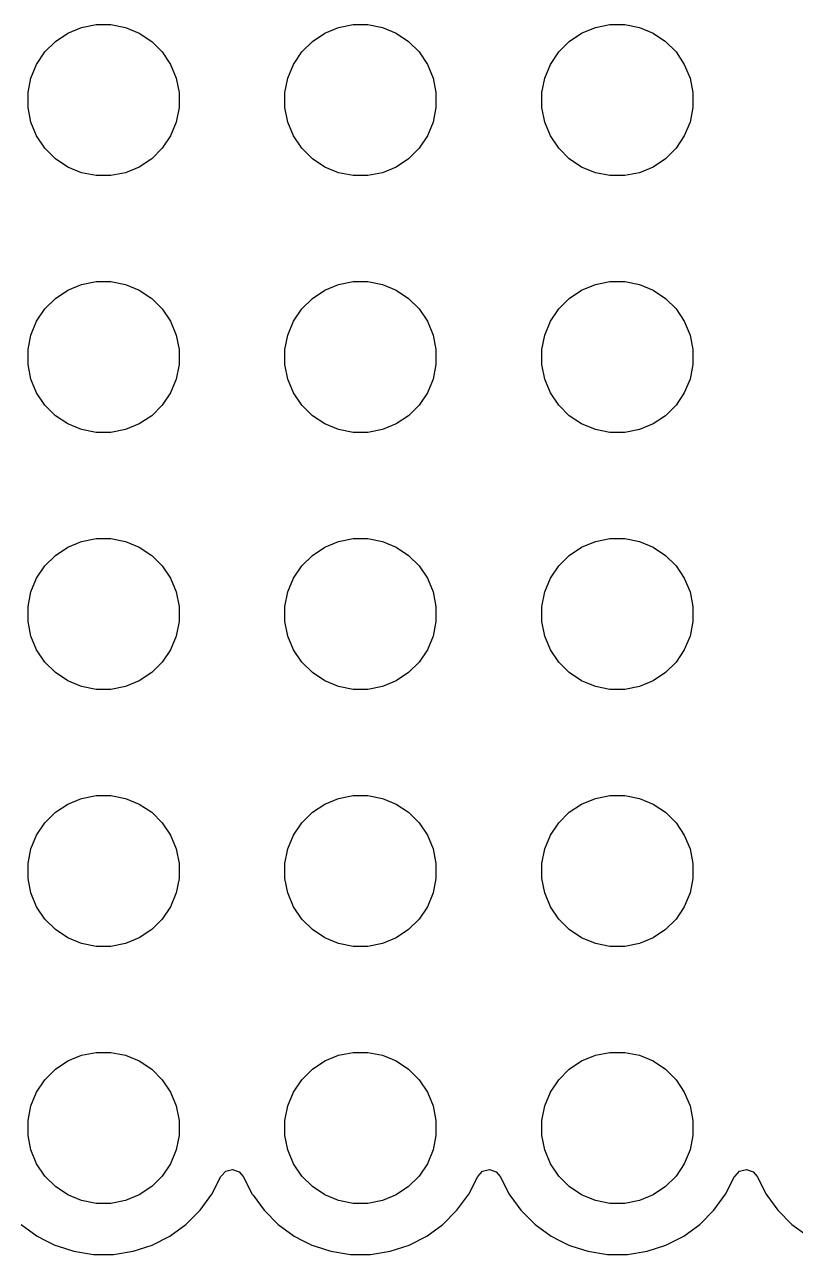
# Model space of a CAD drawing. Header units: millimetres. Extents: x 69 to 174, y -162 to -92.
# Drawn here: x 124.26 to 131.88, y -119.73 to -107.57 of the extents above; entities that cross this region are included whole.
import ezdxf

# ---------------------------------------------------------------- set-up
doc = ezdxf.new("R2010")
doc.units = ezdxf.units.MM
doc.layers.add('Back', color=153, linetype='CONTINUOUS', true_color=0x4d7fc4)

msp = doc.modelspace()

# ---------------------------------------------------------------- linework, layer by layer
at = {"layer": 'Back', "linetype": 'CONTINUOUS'}
for p, q in [((124.824286, -107.598204), (124.968487, -107.56952)), ((124.968487, -107.56952), (125.115513, -107.56952)), ((125.115513, -107.56952), (125.259714, -107.598204)), ((127.364286, -107.598204), (127.508487, -107.56952)), ((127.508487, -107.56952), (127.655513, -107.56952)), ((127.655513, -107.56952), (127.799714, -107.598204)), ((129.904286, -107.598204), (130.048487, -107.56952)), ((130.048487, -107.56952), (130.195513, -107.56952)), ((130.195513, -107.56952), (130.339714, -107.598204)), ((124.566205, -107.736151), (124.688452, -107.654468)), ((124.688452, -107.654468), (124.824286, -107.598204)), ((125.259714, -107.598204), (125.395548, -107.654468)), ((125.395548, -107.654468), (125.517795, -107.736151)), ((127.106205, -107.736151), (127.228452, -107.654468)), ((127.228452, -107.654468), (127.364286, -107.598204)), ((127.799714, -107.598204), (127.935548, -107.654468)), ((127.935548, -107.654468), (128.057795, -107.736151)), ((129.646205, -107.736151), (129.768452, -107.654468)), ((129.768452, -107.654468), (129.904286, -107.598204)), ((130.339714, -107.598204), (130.475548, -107.654468)), ((130.475548, -107.654468), (130.597795, -107.736151)), ((124.462242, -107.840114), (124.566205, -107.736151)), ((125.517795, -107.736151), (125.621758, -107.840114)), ((127.002242, -107.840114), (127.106205, -107.736151)), ((128.057795, -107.736151), (128.161758, -107.840114)), ((129.542242, -107.840114), (129.646205, -107.736151)), ((130.597795, -107.736151), (130.701758, -107.840114)), ((124.380559, -107.962361), (124.462242, -107.840114)), ((125.621758, -107.840114), (125.703441, -107.962361)), ((126.920559, -107.962361), (127.002242, -107.840114)), ((128.161758, -107.840114), (128.243441, -107.962361)), ((129.460559, -107.962361), (129.542242, -107.840114)), ((130.701758, -107.840114), (130.783441, -107.962361)), ((124.324295, -108.098195), (124.380559, -107.962361)), ((125.703441, -107.962361), (125.759705, -108.098195)), ((126.864295, -108.098195), (126.920559, -107.962361)), ((128.243441, -107.962361), (128.299705, -108.098195)), ((129.404295, -108.098195), (129.460559, -107.962361)), ((130.783441, -107.962361), (130.839705, -108.098195)), ((124.295611, -108.242396), (124.324295, -108.098195)), ((125.759705, -108.098195), (125.788389, -108.242396)), ((126.835611, -108.242396), (126.864295, -108.098195)), ((128.299705, -108.098195), (128.328389, -108.242396)), ((129.375611, -108.242396), (129.404295, -108.098195)), ((130.839705, -108.098195), (130.868389, -108.242396)), ((124.295611, -108.389422), (124.295611, -108.242396)), ((125.788389, -108.242396), (125.788389, -108.389422)), ((126.835611, -108.389422), (126.835611, -108.242396)), ((128.328389, -108.242396), (128.328389, -108.389422)), ((129.375611, -108.389422), (129.375611, -108.242396)), ((130.868389, -108.242396), (130.868389, -108.389422)), ((124.324295, -108.533623), (124.295611, -108.389422)), ((125.788389, -108.389422), (125.759705, -108.533623)), ((126.864295, -108.533623), (126.835611, -108.389422)), ((128.328389, -108.389422), (128.299705, -108.533623)), ((129.404295, -108.533623), (129.375611, -108.389422)), ((130.868389, -108.389422), (130.839705, -108.533623)), ((124.380559, -108.669457), (124.324295, -108.533623)), ((125.759705, -108.533623), (125.703441, -108.669457)), ((126.920559, -108.669457), (126.864295, -108.533623)), ((128.299705, -108.533623), (128.243441, -108.669457)), ((129.460559, -108.669457), (129.404295, -108.533623)), ((130.839705, -108.533623), (130.783441, -108.669457)), ((124.462242, -108.791704), (124.380559, -108.669457)), ((125.703441, -108.669457), (125.621758, -108.791704)), ((127.002242, -108.791704), (126.920559, -108.669457)), ((128.243441, -108.669457), (128.161758, -108.791704)), ((129.542242, -108.791704), (129.460559, -108.669457)), ((130.783441, -108.669457), (130.701758, -108.791704)), ((124.566205, -108.895667), (124.462242, -108.791704)), ((125.621758, -108.791704), (125.517795, -108.895667)), ((127.106205, -108.895667), (127.002242, -108.791704)), ((128.161758, -108.791704), (128.057795, -108.895667)), ((129.646205, -108.895667), (129.542242, -108.791704)), ((130.701758, -108.791704), (130.597795, -108.895667)), ((124.688452, -108.97735), (124.566205, -108.895667)), ((125.517795, -108.895667), (125.395548, -108.97735)), ((127.228452, -108.97735), (127.106205, -108.895667)), ((128.057795, -108.895667), (127.935548, -108.97735)), ((129.768452, -108.97735), (129.646205, -108.895667)), ((130.597795, -108.895667), (130.475548, -108.97735)), ((124.824286, -109.033614), (124.688452, -108.97735)), ((124.968487, -109.062298), (124.824286, -109.033614)), ((125.259714, -109.033614), (125.115513, -109.062298)), ((125.395548, -108.97735), (125.259714, -109.033614)), ((127.364286, -109.033614), (127.228452, -108.97735)), ((127.508487, -109.062298), (127.364286, -109.033614)), ((127.799714, -109.033614), (127.655513, -109.062298)), ((127.935548, -108.97735), (127.799714, -109.033614)), ((129.904286, -109.033614), (129.768452, -108.97735)), ((130.048487, -109.062298), (129.904286, -109.033614)), ((130.339714, -109.033614), (130.195513, -109.062298)), ((130.475548, -108.97735), (130.339714, -109.033614)), ((125.115513, -109.062298), (124.968487, -109.062298)), ((127.655513, -109.062298), (127.508487, -109.062298)), ((130.195513, -109.062298), (130.048487, -109.062298)), ((124.688452, -110.194468), (124.824286, -110.138204)), ((124.824286, -110.138204), (124.968487, -110.10952)), ((124.968487, -110.10952), (125.115513, -110.10952)), ((125.115513, -110.10952), (125.259714, -110.138204)), ((125.259714, -110.138204), (125.395548, -110.194468)), ((127.228452, -110.194468), (127.364286, -110.138204)), ((127.364286, -110.138204), (127.508487, -110.10952)), ((127.508487, -110.10952), (127.655513, -110.10952)), ((127.655513, -110.10952), (127.799714, -110.138204)), ((127.799714, -110.138204), (127.935548, -110.194468)), ((129.768452, -110.194468), (129.904286, -110.138204)), ((129.904286, -110.138204), (130.048487, -110.10952)), ((130.048487, -110.10952), (130.195513, -110.10952)), ((130.195513, -110.10952), (130.339714, -110.138204)), ((130.339714, -110.138204), (130.475548, -110.194468)), ((124.566205, -110.276151), (124.688452, -110.194468)), ((125.395548, -110.194468), (125.517795, -110.276151)), ((127.106205, -110.276151), (127.228452, -110.194468)), ((127.935548, -110.194468), (128.057795, -110.276151)), ((129.646205, -110.276151), (129.768452, -110.194468)), ((130.475548, -110.194468), (130.597795, -110.276151)), ((124.380559, -110.502361), (124.462242, -110.380114)), ((124.462242, -110.380114), (124.566205, -110.276151)), ((125.517795, -110.276151), (125.621758, -110.380114)), ((125.621758, -110.380114), (125.703441, -110.502361)), ((126.920559, -110.502361), (127.002242, -110.380114)), ((127.002242, -110.380114), (127.106205, -110.276151)), ((128.057795, -110.276151), (128.161758, -110.380114)), ((128.161758, -110.380114), (128.243441, -110.502361)), ((129.460559, -110.502361), (129.542242, -110.380114)), ((129.542242, -110.380114), (129.646205, -110.276151)), ((130.597795, -110.276151), (130.701758, -110.380114)), ((130.701758, -110.380114), (130.783441, -110.502361)), ((124.324295, -110.638195), (124.380559, -110.502361)), ((125.703441, -110.502361), (125.759705, -110.638195)), ((126.864295, -110.638195), (126.920559, -110.502361)), ((128.243441, -110.502361), (128.299705, -110.638195)), ((129.404295, -110.638195), (129.460559, -110.502361)), ((130.783441, -110.502361), (130.839705, -110.638195)), ((124.295611, -110.782396), (124.324295, -110.638195)), ((125.759705, -110.638195), (125.788389, -110.782396)), ((126.835611, -110.782396), (126.864295, -110.638195)), ((128.299705, -110.638195), (128.328389, -110.782396)), ((129.375611, -110.782396), (129.404295, -110.638195)), ((130.839705, -110.638195), (130.868389, -110.782396)), ((124.295611, -110.929422), (124.295611, -110.782396)), ((125.788389, -110.782396), (125.788389, -110.929422)), ((126.835611, -110.929422), (126.835611, -110.782396)), ((128.328389, -110.782396), (128.328389, -110.929422)), ((129.375611, -110.929422), (129.375611, -110.782396)), ((130.868389, -110.782396), (130.868389, -110.929422)), ((124.324295, -111.073623), (124.295611, -110.929422)), ((125.788389, -110.929422), (125.759705, -111.073623)), ((126.864295, -111.073623), (126.835611, -110.929422)), ((128.328389, -110.929422), (128.299705, -111.073623)), ((129.404295, -111.073623), (129.375611, -110.929422)), ((130.868389, -110.929422), (130.839705, -111.073623)), ((124.380559, -111.209457), (124.324295, -111.073623)), ((125.759705, -111.073623), (125.703441, -111.209457)), ((126.920559, -111.209457), (126.864295, -111.073623)), ((128.299705, -111.073623), (128.243441, -111.209457)), ((129.460559, -111.209457), (129.404295, -111.073623)), ((130.839705, -111.073623), (130.783441, -111.209457)), ((124.462242, -111.331704), (124.380559, -111.209457)), ((125.703441, -111.209457), (125.621758, -111.331704)), ((127.002242, -111.331704), (126.920559, -111.209457)), ((128.243441, -111.209457), (128.161758, -111.331704)), ((129.542242, -111.331704), (129.460559, -111.209457)), ((130.783441, -111.209457), (130.701758, -111.331704)), ((124.566205, -111.435667), (124.462242, -111.331704)), ((125.621758, -111.331704), (125.517795, -111.435667)), ((127.106205, -111.435667), (127.002242, -111.331704)), ((128.161758, -111.331704), (128.057795, -111.435667)), ((129.646205, -111.435667), (129.542242, -111.331704)), ((130.701758, -111.331704), (130.597795, -111.435667)), ((124.688452, -111.51735), (124.566205, -111.435667)), ((125.517795, -111.435667), (125.395548, -111.51735)), ((127.228452, -111.51735), (127.106205, -111.435667)), ((128.057795, -111.435667), (127.935548, -111.51735)), ((129.768452, -111.51735), (129.646205, -111.435667)), ((130.597795, -111.435667), (130.475548, -111.51735)), ((124.824286, -111.573614), (124.688452, -111.51735)), ((124.968487, -111.602298), (124.824286, -111.573614)), ((125.259714, -111.573614), (125.115513, -111.602298)), ((125.395548, -111.51735), (125.259714, -111.573614)), ((127.364286, -111.573614), (127.228452, -111.51735)), ((127.508487, -111.602298), (127.364286, -111.573614)), ((127.799714, -111.573614), (127.655513, -111.602298)), ((127.935548, -111.51735), (127.799714, -111.573614)), ((129.904286, -111.573614), (129.768452, -111.51735)), ((130.048487, -111.602298), (129.904286, -111.573614)), ((130.339714, -111.573614), (130.195513, -111.602298)), ((130.475548, -111.51735), (130.339714, -111.573614)), ((125.115513, -111.602298), (124.968487, -111.602298)), ((127.655513, -111.602298), (127.508487, -111.602298)), ((130.195513, -111.602298), (130.048487, -111.602298)), ((124.688452, -112.734468), (124.824286, -112.678204)), ((124.824286, -112.678204), (124.968487, -112.64952)), ((124.968487, -112.64952), (125.115513, -112.64952)), ((125.115513, -112.64952), (125.259714, -112.678204)), ((125.259714, -112.678204), (125.395548, -112.734468)), ((127.228452, -112.734468), (127.364286, -112.678204)), ((127.364286, -112.678204), (127.508487, -112.64952)), ((127.508487, -112.64952), (127.655513, -112.64952)), ((127.655513, -112.64952), (127.799714, -112.678204)), ((127.799714, -112.678204), (127.935548, -112.734468)), ((129.768452, -112.734468), (129.904286, -112.678204)), ((129.904286, -112.678204), (130.048487, -112.64952)), ((130.048487, -112.64952), (130.195513, -112.64952)), ((130.195513, -112.64952), (130.339714, -112.678204)), ((130.339714, -112.678204), (130.475548, -112.734468)), ((124.566205, -112.816151), (124.688452, -112.734468)), ((125.395548, -112.734468), (125.517795, -112.816151)), ((127.106205, -112.816151), (127.228452, -112.734468)), ((127.935548, -112.734468), (128.057795, -112.816151)), ((129.646205, -112.816151), (129.768452, -112.734468)), ((130.475548, -112.734468), (130.597795, -112.816151)), ((124.380559, -113.042361), (124.462242, -112.920114)), ((124.462242, -112.920114), (124.566205, -112.816151)), ((125.517795, -112.816151), (125.621758, -112.920114)), ((125.621758, -112.920114), (125.703441, -113.042361)), ((126.920559, -113.042361), (127.002242, -112.920114)), ((127.002242, -112.920114), (127.106205, -112.816151)), ((128.057795, -112.816151), (128.161758, -112.920114)), ((128.161758, -112.920114), (128.243441, -113.042361)), ((129.460559, -113.042361), (129.542242, -112.920114)), ((129.542242, -112.920114), (129.646205, -112.816151)), ((130.597795, -112.816151), (130.701758, -112.920114)), ((130.701758, -112.920114), (130.783441, -113.042361)), ((124.324295, -113.178195), (124.380559, -113.042361)), ((125.703441, -113.042361), (125.759705, -113.178195)), ((126.864295, -113.178195), (126.920559, -113.042361)), ((128.243441, -113.042361), (128.299705, -113.178195)), ((129.404295, -113.178195), (129.460559, -113.042361)), ((130.783441, -113.042361), (130.839705, -113.178195)), ((124.295611, -113.322396), (124.324295, -113.178195)), ((125.759705, -113.178195), (125.788389, -113.322396)), ((126.835611, -113.322396), (126.864295, -113.178195)), ((128.299705, -113.178195), (128.328389, -113.322396)), ((129.375611, -113.322396), (129.404295, -113.178195)), ((130.839705, -113.178195), (130.868389, -113.322396)), ((124.295611, -113.469422), (124.295611, -113.322396)), ((125.788389, -113.322396), (125.788389, -113.469422)), ((126.835611, -113.469422), (126.835611, -113.322396)), ((128.328389, -113.322396), (128.328389, -113.469422)), ((129.375611, -113.469422), (129.375611, -113.322396)), ((130.868389, -113.322396), (130.868389, -113.469422)), ((124.324295, -113.613623), (124.295611, -113.469422)), ((125.788389, -113.469422), (125.759705, -113.613623)), ((126.864295, -113.613623), (126.835611, -113.469422)), ((128.328389, -113.469422), (128.299705, -113.613623)), ((129.404295, -113.613623), (129.375611, -113.469422)), ((130.868389, -113.469422), (130.839705, -113.613623)), ((124.380559, -113.749457), (124.324295, -113.613623)), ((125.759705, -113.613623), (125.703441, -113.749457)), ((126.920559, -113.749457), (126.864295, -113.613623)), ((128.299705, -113.613623), (128.243441, -113.749457)), ((129.460559, -113.749457), (129.404295, -113.613623)), ((130.839705, -113.613623), (130.783441, -113.749457)), ((124.462242, -113.871704), (124.380559, -113.749457)), ((125.703441, -113.749457), (125.621758, -113.871704)), ((127.002242, -113.871704), (126.920559, -113.749457)), ((128.243441, -113.749457), (128.161758, -113.871704)), ((129.542242, -113.871704), (129.460559, -113.749457)), ((130.783441, -113.749457), (130.701758, -113.871704)), ((124.566205, -113.975667), (124.462242, -113.871704)), ((125.621758, -113.871704), (125.517795, -113.975667)), ((127.106205, -113.975667), (127.002242, -113.871704)), ((128.161758, -113.871704), (128.057795, -113.975667)), ((129.646205, -113.975667), (129.542242, -113.871704)), ((130.701758, -113.871704), (130.597795, -113.975667)), ((124.688452, -114.05735), (124.566205, -113.975667)), ((125.517795, -113.975667), (125.395548, -114.05735)), ((127.228452, -114.05735), (127.106205, -113.975667)), ((128.057795, -113.975667), (127.935548, -114.05735)), ((129.768452, -114.05735), (129.646205, -113.975667)), ((130.597795, -113.975667), (130.475548, -114.05735)), ((124.824286, -114.113614), (124.688452, -114.05735)), ((124.968487, -114.142298), (124.824286, -114.113614)), ((125.115513, -114.142298), (124.968487, -114.142298)), ((125.259714, -114.113614), (125.115513, -114.142298)), ((125.395548, -114.05735), (125.259714, -114.113614)), ((127.364286, -114.113614), (127.228452, -114.05735)), ((127.508487, -114.142298), (127.364286, -114.113614)), ((127.655513, -114.142298), (127.508487, -114.142298)), ((127.799714, -114.113614), (127.655513, -114.142298)), ((127.935548, -114.05735), (127.799714, -114.113614)), ((129.904286, -114.113614), (129.768452, -114.05735)), ((130.048487, -114.142298), (129.904286, -114.113614)), ((130.195513, -114.142298), (130.048487, -114.142298)), ((130.339714, -114.113614), (130.195513, -114.142298)), ((130.475548, -114.05735), (130.339714, -114.113614)), ((124.688452, -115.274468), (124.824286, -115.218204)), ((124.824286, -115.218204), (124.968487, -115.18952)), ((124.968487, -115.18952), (125.115513, -115.18952)), ((125.115513, -115.18952), (125.259714, -115.218204)), ((125.259714, -115.218204), (125.395548, -115.274468)), ((127.228452, -115.274468), (127.364286, -115.218204)), ((127.364286, -115.218204), (127.508487, -115.18952)), ((127.508487, -115.18952), (127.655513, -115.18952)), ((127.655513, -115.18952), (127.799714, -115.218204)), ((127.799714, -115.218204), (127.935548, -115.274468)), ((129.768452, -115.274468), (129.904286, -115.218204)), ((129.904286, -115.218204), (130.048487, -115.18952)), ((130.048487, -115.18952), (130.195513, -115.18952)), ((130.195513, -115.18952), (130.339714, -115.218204)), ((130.339714, -115.218204), (130.475548, -115.274468)), ((124.462242, -115.460114), (124.566205, -115.356151)), ((124.566205, -115.356151), (124.688452, -115.274468)), ((125.395548, -115.274468), (125.517795, -115.356151)), ((125.517795, -115.356151), (125.621758, -115.460114)), ((127.002242, -115.460114), (127.106205, -115.356151)), ((127.106205, -115.356151), (127.228452, -115.274468)), ((127.935548, -115.274468), (128.057795, -115.356151)), ((128.057795, -115.356151), (128.161758, -115.460114)), ((129.542242, -115.460114), (129.646205, -115.356151)), ((129.646205, -115.356151), (129.768452, -115.274468)), ((130.475548, -115.274468), (130.597795, -115.356151)), ((130.597795, -115.356151), (130.701758, -115.460114)), ((124.380559, -115.582361), (124.462242, -115.460114)), ((125.621758, -115.460114), (125.703441, -115.582361)), ((126.920559, -115.582361), (127.002242, -115.460114)), ((128.161758, -115.460114), (128.243441, -115.582361)), ((129.460559, -115.582361), (129.542242, -115.460114)), ((130.701758, -115.460114), (130.783441, -115.582361)), ((124.324295, -115.718195), (124.380559, -115.582361)), ((125.703441, -115.582361), (125.759705, -115.718195)), ((126.864295, -115.718195), (126.920559, -115.582361)), ((128.243441, -115.582361), (128.299705, -115.718195)), ((129.404295, -115.718195), (129.460559, -115.582361)), ((130.783441, -115.582361), (130.839705, -115.718195)), ((124.295611, -115.862396), (124.324295, -115.718195)), ((125.759705, -115.718195), (125.788389, -115.862396)), ((126.835611, -115.862396), (126.864295, -115.718195)), ((128.299705, -115.718195), (128.328389, -115.862396)), ((129.375611, -115.862396), (129.404295, -115.718195)), ((130.839705, -115.718195), (130.868389, -115.862396)), ((124.295611, -116.009422), (124.295611, -115.862396)), ((125.788389, -115.862396), (125.788389, -116.009422)), ((126.835611, -116.009422), (126.835611, -115.862396)), ((128.328389, -115.862396), (128.328389, -116.009422)), ((129.375611, -116.009422), (129.375611, -115.862396)), ((130.868389, -115.862396), (130.868389, -116.009422)), ((124.324295, -116.153623), (124.295611, -116.009422)), ((125.788389, -116.009422), (125.759705, -116.153623)), ((126.864295, -116.153623), (126.835611, -116.009422)), ((128.328389, -116.009422), (128.299705, -116.153623)), ((129.404295, -116.153623), (129.375611, -116.009422)), ((130.868389, -116.009422), (130.839705, -116.153623)), ((124.380559, -116.289457), (124.324295, -116.153623)), ((125.759705, -116.153623), (125.703441, -116.289457)), ((126.920559, -116.289457), (126.864295, -116.153623)), ((128.299705, -116.153623), (128.243441, -116.289457)), ((129.460559, -116.289457), (129.404295, -116.153623)), ((130.839705, -116.153623), (130.783441, -116.289457)), ((124.462242, -116.411704), (124.380559, -116.289457)), ((125.703441, -116.289457), (125.621758, -116.411704)), ((127.002242, -116.411704), (126.920559, -116.289457)), ((128.243441, -116.289457), (128.161758, -116.411704)), ((129.542242, -116.411704), (129.460559, -116.289457)), ((130.783441, -116.289457), (130.701758, -116.411704)), ((124.566205, -116.515667), (124.462242, -116.411704)), ((125.621758, -116.411704), (125.517795, -116.515667)), ((127.106205, -116.515667), (127.002242, -116.411704)), ((128.161758, -116.411704), (128.057795, -116.515667)), ((129.646205, -116.515667), (129.542242, -116.411704)), ((130.701758, -116.411704), (130.597795, -116.515667)), ((124.688452, -116.59735), (124.566205, -116.515667)), ((125.517795, -116.515667), (125.395548, -116.59735)), ((127.228452, -116.59735), (127.106205, -116.515667)), ((128.057795, -116.515667), (127.935548, -116.59735)), ((129.768452, -116.59735), (129.646205, -116.515667)), ((130.597795, -116.515667), (130.475548, -116.59735)), ((124.824286, -116.653614), (124.688452, -116.59735)), ((124.968487, -116.682298), (124.824286, -116.653614)), ((125.115513, -116.682298), (124.968487, -116.682298)), ((125.259714, -116.653614), (125.115513, -116.682298)), ((125.395548, -116.59735), (125.259714, -116.653614)), ((127.364286, -116.653614), (127.228452, -116.59735)), ((127.508487, -116.682298), (127.364286, -116.653614)), ((127.655513, -116.682298), (127.508487, -116.682298)), ((127.799714, -116.653614), (127.655513, -116.682298)), ((127.935548, -116.59735), (127.799714, -116.653614)), ((129.904286, -116.653614), (129.768452, -116.59735)), ((130.048487, -116.682298), (129.904286, -116.653614)), ((130.195513, -116.682298), (130.048487, -116.682298)), ((130.339714, -116.653614), (130.195513, -116.682298)), ((130.475548, -116.59735), (130.339714, -116.653614)), ((124.688452, -117.814468), (124.824286, -117.758204)), ((124.824286, -117.758204), (124.968487, -117.72952)), ((124.968487, -117.72952), (125.115513, -117.72952)), ((125.115513, -117.72952), (125.259714, -117.758204)), ((125.259714, -117.758204), (125.395548, -117.814468)), ((127.228452, -117.814468), (127.364286, -117.758204)), ((127.364286, -117.758204), (127.508487, -117.72952)), ((127.508487, -117.72952), (127.655513, -117.72952)), ((127.655513, -117.72952), (127.799714, -117.758204)), ((127.799714, -117.758204), (127.935548, -117.814468)), ((129.768452, -117.814468), (129.904286, -117.758204)), ((129.904286, -117.758204), (130.048487, -117.72952)), ((130.048487, -117.72952), (130.195513, -117.72952)), ((130.195513, -117.72952), (130.339714, -117.758204)), ((130.339714, -117.758204), (130.475548, -117.814468)), ((124.462242, -118.000114), (124.566205, -117.896151)), ((124.566205, -117.896151), (124.688452, -117.814468)), ((125.395548, -117.814468), (125.517795, -117.896151)), ((125.517795, -117.896151), (125.621758, -118.000114)), ((127.002242, -118.000114), (127.106205, -117.896151)), ((127.106205, -117.896151), (127.228452, -117.814468)), ((127.935548, -117.814468), (128.057795, -117.896151)), ((128.057795, -117.896151), (128.161758, -118.000114)), ((129.542242, -118.000114), (129.646205, -117.896151)), ((129.646205, -117.896151), (129.768452, -117.814468)), ((130.475548, -117.814468), (130.597795, -117.896151)), ((130.597795, -117.896151), (130.701758, -118.000114)), ((124.380559, -118.122361), (124.462242, -118.000114)), ((125.621758, -118.000114), (125.703441, -118.122361)), ((126.920559, -118.122361), (127.002242, -118.000114)), ((128.161758, -118.000114), (128.243441, -118.122361)), ((129.460559, -118.122361), (129.542242, -118.000114)), ((130.701758, -118.000114), (130.783441, -118.122361)), ((124.324295, -118.258195), (124.380559, -118.122361)), ((125.703441, -118.122361), (125.759705, -118.258195)), ((126.864295, -118.258195), (126.920559, -118.122361)), ((128.243441, -118.122361), (128.299705, -118.258195)), ((129.404295, -118.258195), (129.460559, -118.122361)), ((130.783441, -118.122361), (130.839705, -118.258195)), ((124.295611, -118.402396), (124.324295, -118.258195)), ((125.759705, -118.258195), (125.788389, -118.402396)), ((126.835611, -118.402396), (126.864295, -118.258195)), ((128.299705, -118.258195), (128.328389, -118.402396)), ((129.375611, -118.402396), (129.404295, -118.258195)), ((130.839705, -118.258195), (130.868389, -118.402396)), ((124.295611, -118.549422), (124.295611, -118.402396)), ((125.788389, -118.402396), (125.788389, -118.549422)), ((126.835611, -118.549422), (126.835611, -118.402396)), ((128.328389, -118.402396), (128.328389, -118.549422)), ((129.375611, -118.549422), (129.375611, -118.402396)), ((130.868389, -118.402396), (130.868389, -118.549422)), ((124.324295, -118.693623), (124.295611, -118.549422)), ((125.788389, -118.549422), (125.759705, -118.693623)), ((126.864295, -118.693623), (126.835611, -118.549422)), ((128.328389, -118.549422), (128.299705, -118.693623)), ((129.404295, -118.693623), (129.375611, -118.549422)), ((130.868389, -118.549422), (130.839705, -118.693623)), ((124.380559, -118.829457), (124.324295, -118.693623)), ((125.759705, -118.693623), (125.703441, -118.829457)), ((126.920559, -118.829457), (126.864295, -118.693623)), ((128.299705, -118.693623), (128.243441, -118.829457)), ((129.460559, -118.829457), (129.404295, -118.693623)), ((130.839705, -118.693623), (130.783441, -118.829457)), ((124.462242, -118.951704), (124.380559, -118.829457)), ((125.703441, -118.829457), (125.621758, -118.951704)), ((126.249489, -118.903899), (126.31731, -118.887104)), ((126.31731, -118.887104), (126.383445, -118.909641)), ((127.002242, -118.951704), (126.920559, -118.829457)), ((128.243441, -118.829457), (128.161758, -118.951704)), ((128.789489, -118.903899), (128.85731, -118.887104)), ((128.85731, -118.887104), (128.923445, -118.909641)), ((129.542242, -118.951704), (129.460559, -118.829457)), ((130.783441, -118.829457), (130.701758, -118.951704)), ((131.329489, -118.903899), (131.39731, -118.887104)), ((131.39731, -118.887104), (131.463445, -118.909641)), ((124.566205, -119.055667), (124.462242, -118.951704)), ((125.621758, -118.951704), (125.517795, -119.055667)), ((126.111524, -119.131314), (126.200884, -118.955934)), ((126.200884, -118.955934), (126.201515, -118.954696)), ((126.201515, -118.954696), (126.249489, -118.903899)), ((126.383445, -118.909641), (126.422485, -118.954696)), ((126.422485, -118.954696), (126.512474, -119.131312)), ((127.106205, -119.055667), (127.002242, -118.951704)), ((128.161758, -118.951704), (128.057795, -119.055667)), ((128.651524, -119.131314), (128.740884, -118.955934)), ((128.740884, -118.955934), (128.741515, -118.954696)), ((128.741515, -118.954696), (128.789489, -118.903899)), ((128.923445, -118.909641), (128.962485, -118.954696)), ((128.962485, -118.954696), (129.052474, -119.131312)), ((129.646205, -119.055667), (129.542242, -118.951704)), ((130.701758, -118.951704), (130.597795, -119.055667)), ((131.191524, -119.131314), (131.280884, -118.955934)), ((131.280884, -118.955934), (131.281515, -118.954696)), ((131.281515, -118.954696), (131.329489, -118.903899)), ((131.463445, -118.909641), (131.502485, -118.954696)), ((131.502485, -118.954696), (131.592474, -119.131312)), ((124.688452, -119.13735), (124.566205, -119.055667)), ((124.824286, -119.193614), (124.688452, -119.13735)), ((125.395548, -119.13735), (125.259714, -119.193614)), ((125.517795, -119.055667), (125.395548, -119.13735)), ((125.995828, -119.290555), (126.111524, -119.131314)), ((126.512474, -119.131312), (126.519741, -119.141314)), ((127.228452, -119.13735), (127.106205, -119.055667)), ((127.364286, -119.193614), (127.228452, -119.13735)), ((127.935548, -119.13735), (127.799714, -119.193614)), ((128.057795, -119.055667), (127.935548, -119.13735)), ((128.535828, -119.290555), (128.651524, -119.131314)), ((129.052474, -119.131312), (129.059741, -119.141314)), ((129.768452, -119.13735), (129.646205, -119.055667)), ((129.904286, -119.193614), (129.768452, -119.13735)), ((130.475548, -119.13735), (130.339714, -119.193614)), ((130.597795, -119.055667), (130.475548, -119.13735)), ((131.075828, -119.290555), (131.191524, -119.131314)), ((131.592474, -119.131312), (131.599741, -119.141314)), ((124.968487, -119.222298), (124.824286, -119.193614)), ((125.115513, -119.222298), (124.968487, -119.222298)), ((125.259714, -119.193614), (125.115513, -119.222298)), ((126.519741, -119.141314), (126.628172, -119.290555)), ((127.508487, -119.222298), (127.364286, -119.193614)), ((127.655513, -119.222298), (127.508487, -119.222298)), ((127.799714, -119.193614), (127.655513, -119.222298)), ((129.059741, -119.141314), (129.168172, -119.290555)), ((130.048487, -119.222298), (129.904286, -119.193614)), ((130.195513, -119.222298), (130.048487, -119.222298)), ((130.339714, -119.193614), (130.195513, -119.222298)), ((131.599741, -119.141314), (131.708172, -119.290555)), ((125.856646, -119.429737), (125.995828, -119.290555)), ((126.628172, -119.290555), (126.767354, -119.429737)), ((128.396646, -119.429737), (128.535828, -119.290555)), ((129.168172, -119.290555), (129.307354, -119.429737)), ((130.936646, -119.429737), (131.075828, -119.290555)), ((131.708172, -119.290555), (131.847354, -119.429737)), ((124.227354, -119.429737), (124.386595, -119.545433)), ((125.697405, -119.545433), (125.856646, -119.429737)), ((126.767354, -119.429737), (126.926595, -119.545433)), ((128.237405, -119.545433), (128.396646, -119.429737)), ((129.307354, -119.429737), (129.466595, -119.545433)), ((130.777405, -119.545433), (130.936646, -119.429737)), ((131.847354, -119.429737), (132.006595, -119.545433)), ((124.386595, -119.545433), (124.469455, -119.587652)), ((124.469455, -119.587652), (124.56197, -119.634791)), ((125.522025, -119.634793), (125.697405, -119.545433)), ((126.926595, -119.545433), (127.009455, -119.587652)), ((127.009455, -119.587652), (127.10197, -119.634791)), ((128.062025, -119.634793), (128.237405, -119.545433)), ((129.466595, -119.545433), (129.549455, -119.587652)), ((129.549455, -119.587652), (129.64197, -119.634791)), ((130.602025, -119.634793), (130.777405, -119.545433)), ((124.56197, -119.634791), (124.561972, -119.634791)), ((124.561972, -119.634791), (124.561975, -119.634793)), ((124.561975, -119.634793), (124.592752, -119.644793)), ((124.592752, -119.644793), (124.749173, -119.695618)), ((124.749173, -119.695618), (124.943578, -119.726409)), ((124.943578, -119.726409), (124.943583, -119.726409)), ((124.943583, -119.726409), (125.140422, -119.726409)), ((125.140422, -119.726409), (125.334826, -119.695618)), ((125.334826, -119.695618), (125.522025, -119.634793)), ((127.10197, -119.634791), (127.101972, -119.634791)), ((127.101972, -119.634791), (127.101975, -119.634793)), ((127.101975, -119.634793), (127.132752, -119.644793)), ((127.132752, -119.644793), (127.289173, -119.695618)), ((127.289173, -119.695618), (127.483578, -119.726409)), ((127.483578, -119.726409), (127.483583, -119.726409)), ((127.483583, -119.726409), (127.680422, -119.726409)), ((127.680422, -119.726409), (127.874826, -119.695618)), ((127.874826, -119.695618), (128.062025, -119.634793)), ((129.64197, -119.634791), (129.641972, -119.634791)), ((129.641972, -119.634791), (129.641975, -119.634793)), ((129.641975, -119.634793), (129.672752, -119.644793)), ((129.672752, -119.644793), (129.829173, -119.695618)), ((129.829173, -119.695618), (130.023578, -119.726409)), ((130.023578, -119.726409), (130.023583, -119.726409)), ((130.023583, -119.726409), (130.220422, -119.726409)), ((130.220422, -119.726409), (130.414826, -119.695618)), ((130.414826, -119.695618), (130.602025, -119.634793))]:
    msp.add_line(p, q, dxfattribs=at)

doc.saveas('drawing.dxf')
